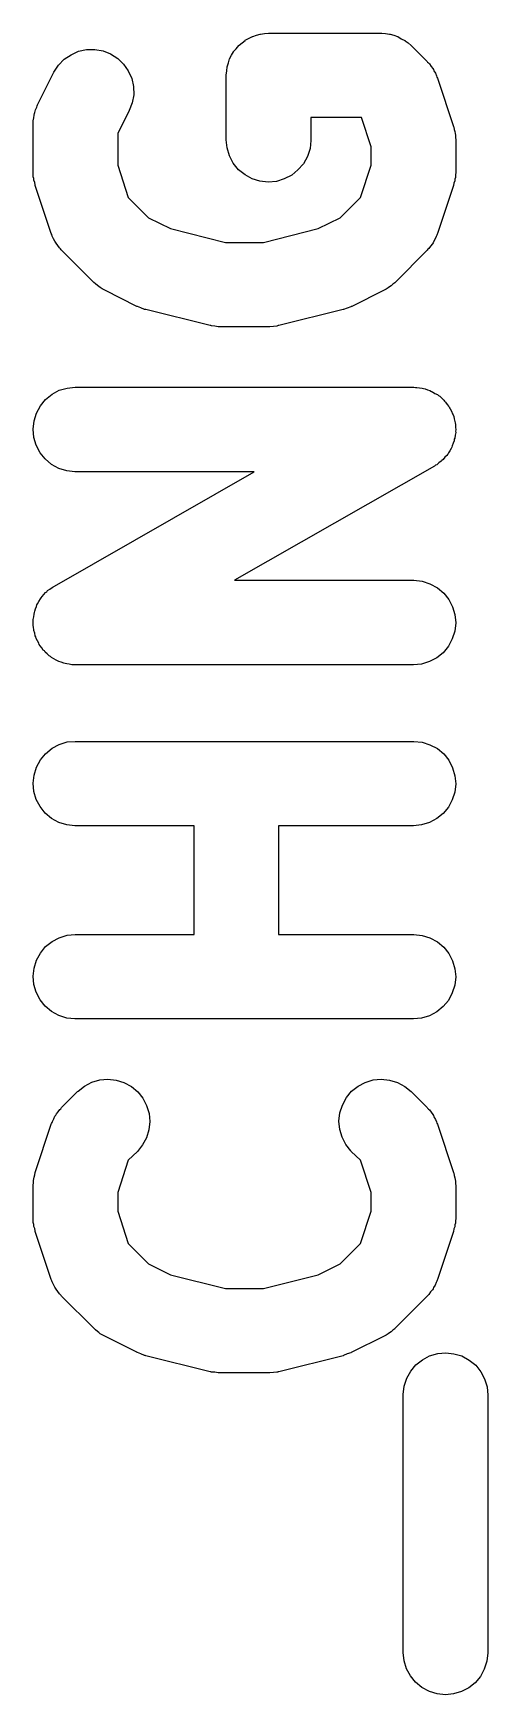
# Model space of a CAD drawing. Extents: x 5.15 to 7.43, y -6.01 to -4.72.
# Drawn here: x 6.9921 to 7.0079, y -5.6302 to -5.5721 of the extents above; entities that cross this region are included whole.
import ezdxf

# ---------------------------------------------------------------- set-up
doc = ezdxf.new("R2010")
doc.units = 0
doc.header["$MEASUREMENT"] = 0
doc.layers.add('BLACK', color=7, linetype='CONTINUOUS')

msp = doc.modelspace()

# ---------------------------------------------------------------- linework, layer by layer
at = {"layer": 'BLACK', "linetype": 'CONTINUOUS'}
for p, q in [((6.99936, -5.57242), (6.99946, -5.57234)), ((6.99946, -5.57234), (6.99947, -5.57233)), ((6.99947, -5.57233), (6.9996, -5.57226)), ((6.99947, -5.57233), (6.99947, -5.57233)), ((6.9996, -5.57226), (6.99972, -5.5722)), ((6.99972, -5.5722), (6.99972, -5.5722)), ((6.99972, -5.5722), (6.99973, -5.5722)), ((6.99973, -5.5722), (6.99986, -5.57216)), ((6.99986, -5.57216), (6.99999, -5.57212)), ((6.99999, -5.57212), (7, -5.57212)), ((7, -5.57212), (7.00014, -5.5721)), ((7, -5.57212), (7, -5.57212)), ((7.00014, -5.5721), (7.00028, -5.57209)), ((7.00028, -5.57209), (7.00422, -5.57209)), ((7.00422, -5.57209), (7.00422, -5.57209)), ((7.00422, -5.57209), (7.00422, -5.57209)), ((7.00422, -5.57209), (7.00424, -5.57209)), ((7.00422, -5.57209), (7.00422, -5.57209)), ((7.00424, -5.57209), (7.00437, -5.5721)), ((7.00437, -5.5721), (7.00451, -5.57212)), ((7.00451, -5.57212), (7.00452, -5.57212)), ((7.00452, -5.57212), (7.00453, -5.57212)), ((7.00453, -5.57212), (7.00466, -5.57216)), ((7.00466, -5.57216), (7.00479, -5.5722)), ((7.00479, -5.5722), (7.00479, -5.57221)), ((7.00479, -5.57221), (7.0048, -5.57221)), ((7.0048, -5.57221), (7.00492, -5.57228)), ((7.00492, -5.57228), (7.00504, -5.57234)), ((7.00504, -5.57234), (7.00505, -5.57234)), ((7.00505, -5.57234), (7.00505, -5.57235)), ((7.00505, -5.57235), (7.00516, -5.57243)), ((6.99314, -5.573), (6.99338, -5.57284)), ((6.99338, -5.57284), (6.99364, -5.57272)), ((6.99364, -5.57272), (6.99392, -5.57266)), ((6.99392, -5.57266), (6.99421, -5.57266)), ((6.99421, -5.57266), (6.9945, -5.57271)), ((6.9945, -5.57271), (6.99476, -5.57281)), ((6.99476, -5.57281), (6.99501, -5.57297)), ((6.99501, -5.57297), (6.99521, -5.57317)), ((6.99892, -5.57298), (6.99899, -5.57286)), ((6.99899, -5.57286), (6.99906, -5.57274)), ((6.99906, -5.57273), (6.99915, -5.57263)), ((6.99906, -5.57274), (6.99906, -5.57273)), ((6.99906, -5.57274), (6.99906, -5.57274)), ((6.99915, -5.57263), (6.99924, -5.57252)), ((6.99924, -5.57252), (6.99924, -5.57251)), ((6.99924, -5.57251), (6.99925, -5.57251)), ((6.99925, -5.57251), (6.99936, -5.57242)), ((7.00516, -5.57243), (7.00526, -5.57252)), ((7.00526, -5.57252), (7.00582, -5.57308)), ((6.99221, -5.57459), (6.99277, -5.57347)), ((6.99277, -5.57347), (6.99278, -5.57345)), ((6.99278, -5.57345), (6.99294, -5.57321)), ((6.99294, -5.57321), (6.99314, -5.573)), ((6.99521, -5.57317), (6.99538, -5.5734)), ((6.99538, -5.5734), (6.9955, -5.57367)), ((6.9988, -5.57355), (6.99882, -5.5734)), ((6.9988, -5.57356), (6.9988, -5.57355)), ((6.99882, -5.5734), (6.99883, -5.57327)), ((6.99883, -5.57327), (6.99884, -5.57326)), ((6.99884, -5.57326), (6.99888, -5.57312)), ((6.99884, -5.57326), (6.99884, -5.57326)), ((6.99888, -5.57312), (6.99892, -5.57299)), ((6.99892, -5.57299), (6.99892, -5.57298)), ((6.99892, -5.57299), (6.99892, -5.57299)), ((7.00582, -5.57308), (7.00584, -5.5731)), ((7.00584, -5.5731), (7.00587, -5.57313)), ((7.00587, -5.57313), (7.0059, -5.57316)), ((7.0059, -5.57316), (7.00596, -5.57325)), ((7.00596, -5.57325), (7.00602, -5.57332)), ((7.00602, -5.57332), (7.00604, -5.57336)), ((7.00604, -5.57336), (7.00606, -5.5734)), ((7.00606, -5.5734), (7.00611, -5.57349)), ((7.00611, -5.57349), (7.00615, -5.57358)), ((6.9955, -5.57367), (6.99556, -5.57395)), ((6.99556, -5.57395), (6.99557, -5.57424)), ((6.9988, -5.57357), (6.9988, -5.57356)), ((6.9988, -5.57356), (6.9988, -5.57356)), ((6.9988, -5.57356), (6.9988, -5.57356)), ((6.9988, -5.57582), (6.9988, -5.57357)), ((7.00615, -5.57358), (7.00616, -5.57362)), ((7.00616, -5.57362), (7.00618, -5.57366)), ((7.00618, -5.57366), (7.00674, -5.57535)), ((6.99214, -5.57477), (6.99218, -5.57467)), ((6.99218, -5.57467), (6.9922, -5.57463)), ((6.9922, -5.57463), (6.99221, -5.57459)), ((6.99552, -5.57452), (6.99541, -5.57479)), ((6.99557, -5.57424), (6.99552, -5.57452)), ((6.99206, -5.57515), (6.99208, -5.57505)), ((6.99206, -5.57519), (6.99206, -5.57515)), ((6.99206, -5.57523), (6.99206, -5.57519)), ((6.99206, -5.57525), (6.99206, -5.57523)), ((6.99206, -5.57694), (6.99206, -5.57525)), ((6.99208, -5.57505), (6.99209, -5.57495)), ((6.99209, -5.57495), (6.9921, -5.5749)), ((6.9921, -5.5749), (6.99211, -5.57486)), ((6.99211, -5.57486), (6.99214, -5.57477)), ((6.99541, -5.57479), (6.99501, -5.5756)), ((7.00353, -5.57504), (7.00176, -5.57504)), ((7.00176, -5.57504), (7.00176, -5.57582)), ((7.00387, -5.57606), (7.00353, -5.57504)), ((6.99501, -5.5756), (6.99501, -5.5767)), ((6.99883, -5.5761), (6.9988, -5.57582)), ((7.00176, -5.57584), (7.00173, -5.57612)), ((7.00176, -5.57582), (7.00176, -5.57584)), ((7.00674, -5.57535), (7.00675, -5.57537)), ((7.00675, -5.57537), (7.00677, -5.57545)), ((7.00677, -5.57545), (7.00679, -5.57553)), ((7.00679, -5.57553), (7.0068, -5.57559)), ((7.0068, -5.57559), (7.00681, -5.57565)), ((7.00681, -5.57565), (7.00681, -5.57573)), ((7.00681, -5.57573), (7.00682, -5.57582)), ((7.00682, -5.57582), (7.00682, -5.57694)), ((6.99892, -5.57638), (6.99883, -5.5761)), ((6.99905, -5.57663), (6.99892, -5.57638)), ((7.00164, -5.5764), (7.0015, -5.57665)), ((7.00173, -5.57612), (7.00164, -5.5764)), ((7.00387, -5.5767), (7.00387, -5.57606)), ((6.99206, -5.57702), (6.99206, -5.57694)), ((6.99206, -5.57711), (6.99206, -5.57702)), ((6.99501, -5.5767), (6.99538, -5.57783)), ((6.99923, -5.57686), (6.99905, -5.57663)), ((6.99946, -5.57704), (6.99923, -5.57686)), ((6.99971, -5.57718), (6.99946, -5.57704)), ((7.00131, -5.57687), (7.00109, -5.57705)), ((7.0015, -5.57665), (7.00131, -5.57687)), ((7.00349, -5.57783), (7.00387, -5.5767)), ((7.00682, -5.57696), (7.00681, -5.57704)), ((7.00681, -5.57704), (7.00681, -5.57713)), ((7.00682, -5.57694), (7.00682, -5.57696)), ((6.99208, -5.57717), (6.99206, -5.57711)), ((6.99208, -5.57723), (6.99208, -5.57717)), ((6.99211, -5.57731), (6.99208, -5.57723)), ((6.99213, -5.57739), (6.99211, -5.57731)), ((6.99213, -5.57741), (6.99213, -5.57739)), ((6.99269, -5.57909), (6.99213, -5.57741)), ((6.99998, -5.57726), (6.99971, -5.57718)), ((7.00027, -5.57729), (6.99998, -5.57726)), ((7.00056, -5.57727), (7.00027, -5.57729)), ((7.00083, -5.57718), (7.00056, -5.57727)), ((7.00109, -5.57705), (7.00083, -5.57718)), ((7.00674, -5.57741), (7.00618, -5.57909)), ((7.00676, -5.57733), (7.00674, -5.57741)), ((7.00679, -5.57725), (7.00676, -5.57733)), ((7.00681, -5.57713), (7.00679, -5.57719)), ((7.00679, -5.57719), (7.00679, -5.57725)), ((6.99538, -5.57783), (6.99609, -5.57854)), ((7.00278, -5.57854), (7.00349, -5.57783)), ((6.99609, -5.57854), (6.99686, -5.57892)), ((7.00202, -5.57892), (7.00278, -5.57854)), ((6.99271, -5.57913), (6.99269, -5.57909)), ((6.99272, -5.57918), (6.99271, -5.57913)), ((6.99277, -5.57927), (6.99272, -5.57918)), ((6.99281, -5.57936), (6.99277, -5.57927)), ((6.99284, -5.57939), (6.99281, -5.57936)), ((6.99686, -5.57892), (6.99878, -5.5794)), ((7.0001, -5.5794), (7.00202, -5.57892)), ((7.0061, -5.57928), (7.00605, -5.57938)), ((7.00614, -5.57919), (7.0061, -5.57928)), ((7.00616, -5.57915), (7.00614, -5.57919)), ((7.00617, -5.57911), (7.00616, -5.57915)), ((7.00618, -5.57909), (7.00617, -5.57911)), ((6.99286, -5.57943), (6.99284, -5.57939)), ((6.99292, -5.57951), (6.99286, -5.57943)), ((6.99298, -5.57959), (6.99292, -5.57951)), ((6.99301, -5.57962), (6.99298, -5.57959)), ((6.99304, -5.57966), (6.99301, -5.57962)), ((6.99305, -5.57967), (6.99304, -5.57966)), ((6.99418, -5.5808), (6.99305, -5.57967)), ((6.99878, -5.5794), (7.0001, -5.5794)), ((7.00582, -5.57967), (7.0047, -5.5808)), ((7.00585, -5.57964), (7.00582, -5.57967)), ((7.00588, -5.57961), (7.00585, -5.57964)), ((7.00594, -5.57953), (7.00588, -5.57961)), ((7.00601, -5.57945), (7.00594, -5.57953)), ((7.00603, -5.57941), (7.00601, -5.57945)), ((7.00605, -5.57938), (7.00603, -5.57941)), ((6.99424, -5.58085), (6.99418, -5.5808)), ((6.9943, -5.58091), (6.99424, -5.58085)), ((6.99435, -5.58094), (6.9943, -5.58091)), ((6.9944, -5.58098), (6.99435, -5.58094)), ((6.99447, -5.58102), (6.9944, -5.58098)), ((6.99454, -5.58106), (6.99447, -5.58102)), ((6.99456, -5.58107), (6.99454, -5.58106)), ((6.99568, -5.58164), (6.99456, -5.58107)), ((7.00432, -5.58107), (7.00319, -5.58164)), ((7.00439, -5.58103), (7.00432, -5.58107)), ((7.00446, -5.58099), (7.00439, -5.58103)), ((7.00451, -5.58095), (7.00446, -5.58099)), ((7.00456, -5.58092), (7.00451, -5.58095)), ((7.00462, -5.58086), (7.00456, -5.58092)), ((7.00469, -5.58081), (7.00462, -5.58086)), ((7.0047, -5.5808), (7.00469, -5.58081)), ((6.99569, -5.58164), (6.99568, -5.58164)), ((6.9957, -5.58164), (6.99569, -5.58164)), ((6.99582, -5.58169), (6.9957, -5.58164)), ((7.00316, -5.58165), (7.00303, -5.5817)), ((7.00317, -5.58165), (7.00316, -5.58165)), ((7.00319, -5.58164), (7.00317, -5.58164)), ((7.00317, -5.58164), (7.00317, -5.58165)), ((6.99595, -5.58174), (6.99582, -5.58169)), ((6.99596, -5.58174), (6.99595, -5.58174)), ((6.99597, -5.58174), (6.99596, -5.58174)), ((6.99599, -5.58175), (6.99597, -5.58174)), ((6.99824, -5.58231), (6.99599, -5.58175)), ((7.00289, -5.58175), (7.00064, -5.58231)), ((7.0029, -5.58174), (7.00289, -5.58175)), ((7.00303, -5.5817), (7.0029, -5.58174)), ((7.0029, -5.58174), (7.0029, -5.58174)), ((6.99826, -5.58231), (6.99824, -5.58231)), ((6.99829, -5.58232), (6.99826, -5.58231)), ((6.9984, -5.58233), (6.99829, -5.58232)), ((6.99852, -5.58235), (6.9984, -5.58233)), ((6.99855, -5.58235), (6.99852, -5.58235)), ((6.99857, -5.58235), (6.99855, -5.58235)), ((6.99859, -5.58235), (6.99857, -5.58235)), ((7.00028, -5.58235), (6.99859, -5.58235)), ((7.00031, -5.58235), (7.00028, -5.58235)), ((7.00033, -5.58235), (7.00031, -5.58235)), ((7.00045, -5.58234), (7.00033, -5.58235)), ((7.00057, -5.58233), (7.00045, -5.58234)), ((7.00059, -5.58232), (7.00057, -5.58233)), ((7.00062, -5.58231), (7.00059, -5.58232)), ((7.00064, -5.58231), (7.00062, -5.58231)), ((6.99272, -5.58471), (6.99297, -5.58457)), ((6.99297, -5.58457), (6.99325, -5.58449)), ((6.99325, -5.58449), (6.99353, -5.58446)), ((6.99353, -5.58446), (7.00534, -5.58446)), ((7.00534, -5.58446), (7.00536, -5.58446)), ((7.00536, -5.58446), (7.00541, -5.58447)), ((7.00541, -5.58447), (7.00546, -5.58447)), ((7.00546, -5.58447), (7.00556, -5.58448)), ((7.00556, -5.58448), (7.00565, -5.5845)), ((7.00565, -5.5845), (7.0057, -5.58451)), ((7.0057, -5.58451), (7.00575, -5.58452)), ((7.00575, -5.58452), (7.00583, -5.58455)), ((7.00583, -5.58455), (7.00592, -5.58458)), ((7.00592, -5.58458), (7.00597, -5.58461)), ((6.99217, -5.58537), (6.99231, -5.58511)), ((6.99231, -5.58511), (6.99249, -5.58489)), ((6.99249, -5.58489), (6.99272, -5.58471)), ((7.00597, -5.58461), (7.00601, -5.58462)), ((7.00601, -5.58462), (7.00609, -5.58468)), ((7.00609, -5.58468), (7.00618, -5.58472)), ((7.00618, -5.58472), (7.00622, -5.58475)), ((7.00622, -5.58475), (7.00626, -5.58478)), ((7.00626, -5.58478), (7.00633, -5.58485)), ((7.00633, -5.58485), (7.0064, -5.58491)), ((7.0064, -5.58491), (7.00643, -5.58495)), ((7.00643, -5.58495), (7.00646, -5.58498)), ((7.00646, -5.58498), (7.00652, -5.58506)), ((7.00652, -5.58506), (7.00658, -5.58513)), ((7.00658, -5.58513), (7.0066, -5.58518)), ((6.99206, -5.58593), (6.99209, -5.58564)), ((6.99209, -5.58564), (6.99217, -5.58537)), ((7.0066, -5.58518), (7.00663, -5.58522)), ((7.00663, -5.58522), (7.00667, -5.5853)), ((7.00667, -5.5853), (7.00671, -5.58539)), ((7.00671, -5.58539), (7.00673, -5.58543)), ((7.00673, -5.58543), (7.00675, -5.58548)), ((7.00675, -5.58548), (7.00677, -5.58557)), ((7.00677, -5.58557), (7.00679, -5.58566)), ((7.00679, -5.58566), (7.0068, -5.58571)), ((7.0068, -5.58571), (7.00681, -5.58576)), ((6.99208, -5.58622), (6.99206, -5.58593)), ((6.99216, -5.58649), (6.99208, -5.58622)), ((7.00677, -5.58633), (7.00673, -5.58642)), ((7.00679, -5.58624), (7.00677, -5.58628)), ((7.00677, -5.58628), (7.00677, -5.58633)), ((7.0068, -5.58614), (7.00679, -5.58624)), ((7.00682, -5.58605), (7.0068, -5.58614)), ((7.00681, -5.58576), (7.00681, -5.58586)), ((7.00681, -5.58586), (7.00682, -5.58595)), ((7.00682, -5.58595), (7.00681, -5.586)), ((7.00681, -5.586), (7.00682, -5.58605)), ((6.9923, -5.58675), (6.99216, -5.58649)), ((6.99248, -5.58697), (6.9923, -5.58675)), ((7.00644, -5.58691), (7.00638, -5.58699)), ((7.00651, -5.58685), (7.00644, -5.58691)), ((7.00654, -5.5868), (7.00651, -5.58685)), ((7.00657, -5.58676), (7.00654, -5.5868)), ((7.00661, -5.58668), (7.00657, -5.58676)), ((7.00666, -5.5866), (7.00661, -5.58668)), ((7.00668, -5.58656), (7.00666, -5.5866)), ((7.0067, -5.58651), (7.00668, -5.58656)), ((7.00673, -5.58642), (7.0067, -5.58651)), ((6.9927, -5.58716), (6.99248, -5.58697)), ((6.99295, -5.5873), (6.9927, -5.58716)), ((6.9928, -5.59141), (6.99978, -5.58742)), ((6.99323, -5.58738), (6.99295, -5.5873)), ((6.99351, -5.58742), (6.99323, -5.58738)), ((6.99353, -5.58742), (6.99351, -5.58742)), ((6.99978, -5.58742), (6.99353, -5.58742)), ((7.00608, -5.58722), (6.99909, -5.59121)), ((7.00612, -5.58719), (7.00608, -5.58722)), ((7.00616, -5.58717), (7.00612, -5.58719)), ((7.00623, -5.58711), (7.00616, -5.58717)), ((7.00631, -5.58705), (7.00623, -5.58711)), ((7.00634, -5.58702), (7.00631, -5.58705)), ((7.00638, -5.58699), (7.00634, -5.58702)), ((6.99256, -5.59157), (6.99264, -5.59152)), ((6.99264, -5.59152), (6.99272, -5.59146)), ((6.99272, -5.59146), (6.99276, -5.59144)), ((6.99276, -5.59144), (6.9928, -5.59141)), ((6.99909, -5.59121), (7.00534, -5.59121)), ((7.00534, -5.59121), (7.00536, -5.59121)), ((7.00536, -5.59121), (7.00565, -5.59124)), ((7.00565, -5.59124), (7.00592, -5.59133)), ((7.00592, -5.59133), (7.00618, -5.59147)), ((7.00618, -5.59147), (7.0064, -5.59166)), ((6.99214, -5.59221), (6.99217, -5.59212)), ((6.99217, -5.59212), (6.99219, -5.59207)), ((6.99219, -5.59207), (6.99221, -5.59203)), ((6.99221, -5.59203), (6.99226, -5.59195)), ((6.99226, -5.59195), (6.99231, -5.59186)), ((6.99231, -5.59186), (6.99234, -5.59182)), ((6.99234, -5.59182), (6.99237, -5.59178)), ((6.99237, -5.59178), (6.99243, -5.59171)), ((6.99243, -5.59171), (6.99249, -5.59164)), ((6.99249, -5.59164), (6.99253, -5.59161)), ((6.99253, -5.59161), (6.99256, -5.59157)), ((7.0064, -5.59166), (7.00658, -5.59188)), ((7.00658, -5.59188), (7.00671, -5.59214)), ((7.00671, -5.59214), (7.00679, -5.59241)), ((6.99206, -5.59258), (6.99208, -5.59249)), ((6.99206, -5.59263), (6.99206, -5.59258)), ((6.99206, -5.59268), (6.99206, -5.59263)), ((6.99206, -5.59277), (6.99206, -5.59268)), ((6.99208, -5.59249), (6.99209, -5.59239)), ((6.99209, -5.59239), (6.9921, -5.59234)), ((6.9921, -5.59234), (6.99211, -5.59229)), ((6.99211, -5.59229), (6.99214, -5.59221)), ((7.00679, -5.59241), (7.00682, -5.5927)), ((7.00682, -5.5927), (7.00679, -5.59299)), ((6.99207, -5.59287), (6.99206, -5.59277)), ((6.99208, -5.59292), (6.99207, -5.59287)), ((6.99208, -5.59297), (6.99208, -5.59292)), ((6.99211, -5.59306), (6.99208, -5.59297)), ((6.99213, -5.59315), (6.99211, -5.59306)), ((6.99215, -5.59319), (6.99213, -5.59315)), ((6.99216, -5.59324), (6.99215, -5.59319)), ((6.99221, -5.59333), (6.99216, -5.59324)), ((7.0067, -5.59326), (7.00657, -5.59351)), ((7.00679, -5.59299), (7.0067, -5.59326)), ((6.99225, -5.59341), (6.99221, -5.59333)), ((6.99227, -5.59345), (6.99225, -5.59341)), ((6.9923, -5.5935), (6.99227, -5.59345)), ((6.99236, -5.59357), (6.9923, -5.5935)), ((6.99241, -5.59365), (6.99236, -5.59357)), ((6.99245, -5.59368), (6.99241, -5.59365)), ((6.99248, -5.59372), (6.99245, -5.59368)), ((6.99255, -5.59378), (6.99248, -5.59372)), ((6.99262, -5.59385), (6.99255, -5.59378)), ((6.99266, -5.59387), (6.99262, -5.59385)), ((6.9927, -5.59391), (6.99266, -5.59387)), ((7.00638, -5.59374), (7.00616, -5.59392)), ((7.00657, -5.59351), (7.00638, -5.59374)), ((6.99278, -5.59395), (6.9927, -5.59391)), ((6.99286, -5.594), (6.99278, -5.59395)), ((6.99291, -5.59402), (6.99286, -5.594)), ((6.99295, -5.59405), (6.99291, -5.59402)), ((6.99304, -5.59407), (6.99295, -5.59405)), ((6.99313, -5.59411), (6.99304, -5.59407)), ((6.99318, -5.59412), (6.99313, -5.59411)), ((6.99323, -5.59413), (6.99318, -5.59412)), ((6.99332, -5.59414), (6.99323, -5.59413)), ((6.99341, -5.59416), (6.99332, -5.59414)), ((6.99346, -5.59416), (6.99341, -5.59416)), ((6.99351, -5.59416), (6.99346, -5.59416)), ((6.99353, -5.59416), (6.99351, -5.59416)), ((7.00534, -5.59416), (6.99353, -5.59416)), ((7.00563, -5.59414), (7.00534, -5.59416)), ((7.00591, -5.59405), (7.00563, -5.59414)), ((7.00616, -5.59392), (7.00591, -5.59405)), ((6.99231, -5.59749), (6.99249, -5.59727)), ((6.99249, -5.59727), (6.99272, -5.59708)), ((6.99272, -5.59708), (6.99297, -5.59695)), ((6.99297, -5.59695), (6.99325, -5.59686)), ((6.99325, -5.59686), (6.99353, -5.59684)), ((6.99353, -5.59684), (7.00534, -5.59684)), ((7.00534, -5.59684), (7.00536, -5.59684)), ((7.00536, -5.59684), (7.00565, -5.59687)), ((7.00565, -5.59687), (7.00592, -5.59696)), ((7.00592, -5.59696), (7.00618, -5.59709)), ((7.00618, -5.59709), (7.0064, -5.59728)), ((7.0064, -5.59728), (7.00658, -5.5975)), ((6.99209, -5.59802), (6.99217, -5.59774)), ((6.99217, -5.59774), (6.99231, -5.59749)), ((7.00658, -5.5975), (7.00671, -5.59776)), ((7.00671, -5.59776), (7.00679, -5.59804)), ((6.99206, -5.5983), (6.99209, -5.59802)), ((6.99208, -5.59859), (6.99206, -5.5983)), ((7.00679, -5.59804), (7.00682, -5.59832)), ((7.00682, -5.59832), (7.00679, -5.59861)), ((6.99216, -5.59887), (6.99208, -5.59859)), ((6.9923, -5.59912), (6.99216, -5.59887)), ((7.0067, -5.59888), (7.00657, -5.59914)), ((7.00679, -5.59861), (7.0067, -5.59888)), ((6.99248, -5.59935), (6.9923, -5.59912)), ((6.9927, -5.59953), (6.99248, -5.59935)), ((6.99295, -5.59967), (6.9927, -5.59953)), ((6.99323, -5.59976), (6.99295, -5.59967)), ((7.00591, -5.59968), (7.00563, -5.59976)), ((7.00616, -5.59954), (7.00591, -5.59968)), ((7.00638, -5.59936), (7.00616, -5.59954)), ((7.00657, -5.59914), (7.00638, -5.59936)), ((6.99351, -5.59979), (6.99323, -5.59976)), ((6.99353, -5.59979), (6.99351, -5.59979)), ((6.99768, -5.59979), (6.99353, -5.59979)), ((6.99768, -5.60359), (6.99768, -5.59979)), ((7.00534, -5.59979), (7.00063, -5.59979)), ((7.00063, -5.59979), (7.00063, -5.60359)), ((7.00563, -5.59976), (7.00534, -5.59979)), ((6.99272, -5.60383), (6.99297, -5.6037)), ((6.99297, -5.6037), (6.99325, -5.60361)), ((6.99325, -5.60361), (6.99353, -5.60359)), ((6.99353, -5.60359), (6.99768, -5.60359)), ((7.00063, -5.60359), (7.00534, -5.60359)), ((7.00534, -5.60359), (7.00536, -5.60359)), ((7.00536, -5.60359), (7.00565, -5.60362)), ((7.00565, -5.60362), (7.00592, -5.6037)), ((7.00592, -5.6037), (7.00618, -5.60384)), ((6.99217, -5.60449), (6.99231, -5.60424)), ((6.99231, -5.60424), (6.99249, -5.60401)), ((6.99249, -5.60401), (6.99272, -5.60383)), ((7.00618, -5.60384), (7.0064, -5.60403)), ((7.0064, -5.60403), (7.00658, -5.60425)), ((7.00658, -5.60425), (7.00671, -5.60451)), ((6.99206, -5.60505), (6.99209, -5.60476)), ((6.99209, -5.60476), (6.99217, -5.60449)), ((7.00671, -5.60451), (7.00679, -5.60479)), ((7.00679, -5.60479), (7.00682, -5.60507)), ((6.99208, -5.60534), (6.99206, -5.60505)), ((6.99216, -5.60561), (6.99208, -5.60534)), ((7.00679, -5.60536), (7.0067, -5.60563)), ((7.00682, -5.60507), (7.00679, -5.60536)), ((6.9923, -5.60587), (6.99216, -5.60561)), ((6.99248, -5.60609), (6.9923, -5.60587)), ((7.00657, -5.60589), (7.00638, -5.60611)), ((7.0067, -5.60563), (7.00657, -5.60589)), ((6.9927, -5.60628), (6.99248, -5.60609)), ((6.99295, -5.60642), (6.9927, -5.60628)), ((6.99323, -5.60651), (6.99295, -5.60642)), ((6.99351, -5.60654), (6.99323, -5.60651)), ((6.99353, -5.60654), (6.99351, -5.60654)), ((7.00534, -5.60654), (6.99353, -5.60654)), ((7.00563, -5.60651), (7.00534, -5.60654)), ((7.00591, -5.60643), (7.00563, -5.60651)), ((7.00616, -5.60629), (7.00591, -5.60643)), ((7.00638, -5.60611), (7.00616, -5.60629)), ((6.99363, -5.60907), (6.99385, -5.60889)), ((6.99385, -5.60889), (6.99411, -5.60875)), ((6.99411, -5.60875), (6.99439, -5.60867)), ((6.99439, -5.60867), (6.99467, -5.60865)), ((6.99467, -5.60865), (6.99496, -5.60868)), ((6.99496, -5.60868), (6.99523, -5.60876)), ((6.99523, -5.60876), (6.99549, -5.6089)), ((6.99549, -5.6089), (6.99571, -5.60909)), ((7.00318, -5.60907), (7.00341, -5.60889)), ((7.00341, -5.60889), (7.00366, -5.60876)), ((7.00366, -5.60876), (7.00394, -5.60867)), ((7.00394, -5.60867), (7.00422, -5.60865)), ((7.00422, -5.60865), (7.00451, -5.60868)), ((7.00451, -5.60868), (7.00479, -5.60876)), ((7.00479, -5.60876), (7.00504, -5.6089)), ((7.00504, -5.6089), (7.00526, -5.60908)), ((6.99305, -5.60964), (6.99361, -5.60908)), ((6.99361, -5.60908), (6.99363, -5.60907)), ((6.99571, -5.60909), (6.99589, -5.60931)), ((6.99589, -5.60931), (6.99602, -5.60957)), ((7.00277, -5.60982), (7.00286, -5.60955)), ((7.00286, -5.60955), (7.003, -5.60929)), ((7.003, -5.60929), (7.00318, -5.60907)), ((7.00526, -5.60908), (7.00582, -5.60964)), ((6.99272, -5.61016), (6.99273, -5.61012)), ((6.99273, -5.61012), (6.99278, -5.61003)), ((6.99278, -5.61003), (6.99282, -5.60994)), ((6.99282, -5.60994), (6.99285, -5.6099)), ((6.99285, -5.6099), (6.99287, -5.60986)), ((6.99287, -5.60986), (6.99293, -5.60979)), ((6.99293, -5.60979), (6.99299, -5.60971)), ((6.99299, -5.60971), (6.99302, -5.60968)), ((6.99302, -5.60968), (6.99305, -5.60964)), ((6.99602, -5.60957), (6.99611, -5.60984)), ((6.99613, -5.61013), (6.9961, -5.61042)), ((6.99611, -5.60984), (6.99613, -5.61013)), ((7.00274, -5.61011), (7.00277, -5.60982)), ((7.00277, -5.6104), (7.00274, -5.61011)), ((7.00582, -5.60964), (7.00584, -5.60966)), ((7.00584, -5.60966), (7.00587, -5.60969)), ((7.00587, -5.60969), (7.0059, -5.60972)), ((7.0059, -5.60972), (7.00596, -5.6098)), ((7.00596, -5.6098), (7.00602, -5.60988)), ((7.00602, -5.60988), (7.00604, -5.60992)), ((7.00604, -5.60992), (7.00606, -5.60996)), ((7.00606, -5.60996), (7.00611, -5.61005)), ((7.00611, -5.61005), (7.00615, -5.61014)), ((7.00615, -5.61014), (7.00616, -5.61018)), ((6.99213, -5.61191), (6.99269, -5.61022)), ((6.99269, -5.61022), (6.9927, -5.6102)), ((6.9927, -5.6102), (6.99272, -5.61016)), ((6.99602, -5.61069), (6.99588, -5.61094)), ((6.9961, -5.61042), (6.99602, -5.61069)), ((7.00285, -5.61067), (7.00277, -5.6104)), ((7.00298, -5.61093), (7.00285, -5.61067)), ((7.00616, -5.61018), (7.00618, -5.61022)), ((7.00618, -5.61022), (7.00674, -5.61191)), ((6.9957, -5.61117), (6.99538, -5.61148)), ((6.99588, -5.61094), (6.9957, -5.61117)), ((7.00316, -5.61115), (7.00298, -5.61093)), ((7.00317, -5.61117), (7.00316, -5.61115)), ((7.00349, -5.61148), (7.00317, -5.61117)), ((6.99538, -5.61148), (6.99501, -5.61261)), ((7.00387, -5.61261), (7.00349, -5.61148)), ((6.99206, -5.61235), (6.99207, -5.61227)), ((6.99206, -5.61237), (6.99206, -5.61235)), ((6.99206, -5.6135), (6.99206, -5.61237)), ((6.99207, -5.61219), (6.99208, -5.61213)), ((6.99207, -5.61227), (6.99207, -5.61219)), ((6.99208, -5.61213), (6.99209, -5.61207)), ((6.99209, -5.61207), (6.99211, -5.61199)), ((6.99211, -5.61199), (6.99213, -5.61191)), ((7.00674, -5.61191), (7.00675, -5.61193)), ((7.00675, -5.61193), (7.00677, -5.61201)), ((7.00677, -5.61201), (7.00679, -5.61209)), ((7.00679, -5.61209), (7.0068, -5.61215)), ((7.0068, -5.61215), (7.00681, -5.61221)), ((7.00681, -5.61221), (7.00681, -5.61229)), ((7.00681, -5.61229), (7.00682, -5.61237)), ((7.00682, -5.61237), (7.00682, -5.6135)), ((6.99501, -5.61261), (6.99501, -5.61326)), ((7.00387, -5.61326), (7.00387, -5.61261)), ((6.99206, -5.61358), (6.99206, -5.6135)), ((6.99206, -5.61366), (6.99206, -5.61358)), ((6.99501, -5.61326), (6.99538, -5.61439)), ((7.00349, -5.61439), (7.00387, -5.61326)), ((7.00682, -5.61352), (7.00681, -5.6136)), ((7.00681, -5.6136), (7.00681, -5.61368)), ((7.00682, -5.6135), (7.00682, -5.61352)), ((6.99208, -5.61372), (6.99206, -5.61366)), ((6.99208, -5.61379), (6.99208, -5.61372)), ((6.99211, -5.61386), (6.99208, -5.61379)), ((6.99213, -5.61395), (6.99211, -5.61386)), ((6.99213, -5.61397), (6.99213, -5.61395)), ((6.99269, -5.61565), (6.99213, -5.61397)), ((7.00674, -5.61397), (7.00618, -5.61565)), ((7.00676, -5.61388), (7.00674, -5.61397)), ((7.00679, -5.61381), (7.00676, -5.61388)), ((7.00681, -5.61368), (7.00679, -5.61374)), ((7.00679, -5.61374), (7.00679, -5.61381)), ((6.99538, -5.61439), (6.99609, -5.6151)), ((7.00278, -5.6151), (7.00349, -5.61439)), ((6.99609, -5.6151), (6.99686, -5.61548)), ((7.00202, -5.61548), (7.00278, -5.6151)), ((6.99271, -5.61569), (6.99269, -5.61565)), ((6.99272, -5.61573), (6.99271, -5.61569)), ((6.99277, -5.61582), (6.99272, -5.61573)), ((6.99281, -5.61592), (6.99277, -5.61582)), ((6.99284, -5.61595), (6.99281, -5.61592)), ((6.99686, -5.61548), (6.99878, -5.61596)), ((7.0001, -5.61596), (7.00202, -5.61548)), ((7.00605, -5.61593), (7.00603, -5.61597)), ((7.0061, -5.61584), (7.00605, -5.61593)), ((7.00614, -5.61575), (7.0061, -5.61584)), ((7.00616, -5.61571), (7.00614, -5.61575)), ((7.00617, -5.61567), (7.00616, -5.61571)), ((7.00618, -5.61565), (7.00617, -5.61567)), ((6.99286, -5.61599), (6.99284, -5.61595)), ((6.99292, -5.61607), (6.99286, -5.61599)), ((6.99298, -5.61615), (6.99292, -5.61607)), ((6.99301, -5.61618), (6.99298, -5.61615)), ((6.99304, -5.61621), (6.99301, -5.61618)), ((6.99305, -5.61623), (6.99304, -5.61621)), ((6.99418, -5.61735), (6.99305, -5.61623)), ((6.99878, -5.61596), (7.0001, -5.61596)), ((7.00582, -5.61623), (7.0047, -5.61735)), ((7.00585, -5.6162), (7.00582, -5.61623)), ((7.00588, -5.61617), (7.00585, -5.6162)), ((7.00594, -5.61608), (7.00588, -5.61617)), ((7.00601, -5.61601), (7.00594, -5.61608)), ((7.00603, -5.61597), (7.00601, -5.61601)), ((6.99424, -5.61741), (6.99418, -5.61735)), ((6.9943, -5.61746), (6.99424, -5.61741)), ((6.99435, -5.6175), (6.9943, -5.61746)), ((6.9944, -5.61754), (6.99435, -5.6175)), ((6.99447, -5.61758), (6.9944, -5.61754)), ((6.99454, -5.61762), (6.99447, -5.61758)), ((6.99456, -5.61763), (6.99454, -5.61762)), ((6.99568, -5.61819), (6.99456, -5.61763)), ((7.00432, -5.61763), (7.00319, -5.61819)), ((7.00439, -5.61759), (7.00432, -5.61763)), ((7.00446, -5.61755), (7.00439, -5.61759)), ((7.00451, -5.61751), (7.00446, -5.61755)), ((7.00456, -5.61748), (7.00451, -5.61751)), ((7.00462, -5.61742), (7.00456, -5.61748)), ((7.00469, -5.61737), (7.00462, -5.61742)), ((7.0047, -5.61735), (7.00469, -5.61737)), ((6.99569, -5.6182), (6.99568, -5.61819)), ((6.9957, -5.6182), (6.99569, -5.6182)), ((6.99582, -5.61825), (6.9957, -5.6182)), ((6.99595, -5.6183), (6.99582, -5.61825)), ((7.00303, -5.61825), (7.0029, -5.6183)), ((7.00316, -5.61821), (7.00303, -5.61825)), ((7.00317, -5.6182), (7.00316, -5.61821)), ((7.00319, -5.61819), (7.00317, -5.6182)), ((7.00317, -5.6182), (7.00317, -5.6182)), ((7.00591, -5.61832), (7.00619, -5.61823)), ((7.00619, -5.61823), (7.00648, -5.61821)), ((7.00648, -5.61821), (7.00676, -5.61824)), ((7.00676, -5.61824), (7.00704, -5.61832)), ((6.99596, -5.6183), (6.99595, -5.6183)), ((6.99597, -5.6183), (6.99596, -5.6183)), ((6.99599, -5.61831), (6.99597, -5.6183)), ((6.99824, -5.61887), (6.99599, -5.61831)), ((7.00289, -5.61831), (7.00064, -5.61887)), ((7.0029, -5.6183), (7.00289, -5.61831)), ((7.0029, -5.6183), (7.0029, -5.6183)), ((7.00511, -5.6191), (7.00525, -5.61885)), ((7.00525, -5.61885), (7.00543, -5.61863)), ((7.00543, -5.61863), (7.00566, -5.61845)), ((7.00566, -5.61845), (7.00591, -5.61832)), ((7.00704, -5.61832), (7.00729, -5.61846)), ((7.00729, -5.61846), (7.00752, -5.61864)), ((7.00752, -5.61864), (7.0077, -5.61887)), ((6.99826, -5.61887), (6.99824, -5.61887)), ((6.99829, -5.61888), (6.99826, -5.61887)), ((6.9984, -5.61889), (6.99829, -5.61888)), ((6.99852, -5.61891), (6.9984, -5.61889)), ((6.99855, -5.61891), (6.99852, -5.61891)), ((6.99857, -5.61891), (6.99855, -5.61891)), ((6.99859, -5.61891), (6.99857, -5.61891)), ((7.00028, -5.61891), (6.99859, -5.61891)), ((7.00031, -5.61891), (7.00028, -5.61891)), ((7.00033, -5.61891), (7.00031, -5.61891)), ((7.00045, -5.6189), (7.00033, -5.61891)), ((7.00057, -5.61888), (7.00045, -5.6189)), ((7.00059, -5.61888), (7.00057, -5.61888)), ((7.00062, -5.61887), (7.00059, -5.61888)), ((7.00064, -5.61887), (7.00062, -5.61887)), ((7.00499, -5.61966), (7.00502, -5.61938)), ((7.00502, -5.61938), (7.00511, -5.6191)), ((7.0077, -5.61887), (7.00783, -5.61912)), ((7.00783, -5.61912), (7.00792, -5.6194)), ((7.00792, -5.6194), (7.00794, -5.61969)), ((7.00499, -5.61969), (7.00499, -5.61966)), ((7.00499, -5.62868), (7.00499, -5.61969)), ((7.00794, -5.61969), (7.00794, -5.62868)), ((7.00502, -5.62897), (7.00499, -5.62868)), ((7.00794, -5.6287), (7.00791, -5.62899)), ((7.00794, -5.62868), (7.00794, -5.6287)), ((7.0051, -5.62925), (7.00502, -5.62897)), ((7.00524, -5.6295), (7.0051, -5.62925)), ((7.00782, -5.62927), (7.00769, -5.62952)), ((7.00791, -5.62899), (7.00782, -5.62927)), ((7.00542, -5.62972), (7.00524, -5.6295)), ((7.00564, -5.62991), (7.00542, -5.62972)), ((7.0075, -5.62974), (7.00728, -5.62992)), ((7.00769, -5.62952), (7.0075, -5.62974)), ((7.0059, -5.63004), (7.00564, -5.62991)), ((7.00617, -5.63013), (7.0059, -5.63004)), ((7.00646, -5.63016), (7.00617, -5.63013)), ((7.00674, -5.63013), (7.00646, -5.63016)), ((7.00702, -5.63005), (7.00674, -5.63013)), ((7.00728, -5.62992), (7.00702, -5.63005))]:
    msp.add_line(p, q, dxfattribs=at)

doc.saveas('drawing.dxf')
